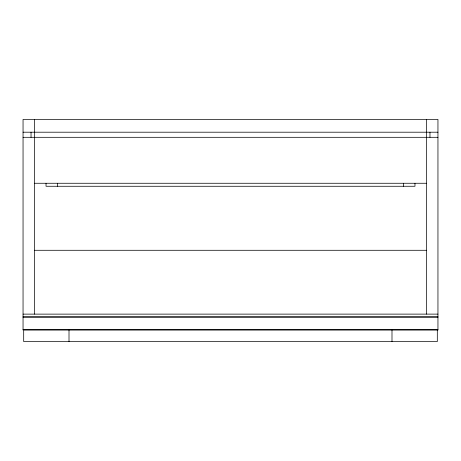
<?xml version="1.0" encoding="UTF-8"?>
<svg xmlns="http://www.w3.org/2000/svg" width="461" height="461" viewBox="0 0 461 461"><rect width="100%" height="100%" fill="white"/><g stroke="black" fill="none" stroke-linecap="round" stroke-linejoin="round"><path stroke-width="0.69" d="M23.05 132.203L437.95 132.203M23.05 137.309L437.95 137.309M34.54 183.265L426.46 183.265M34.54 250.288L426.46 250.288M23.05 314.131L437.95 314.12M23.05 316.672L437.95 316.672M23.05 317.312L437.95 317.312M23.05 329.436L437.95 329.436M437.95 330.076L437.95 119.434L23.05 119.434L23.05 330.076M429.969 132.203L429.969 137.309M426.46 119.434L426.46 314.12M414.969 183.392L414.969 186.267L46.031 186.267L46.031 183.392M403.479 183.392L403.479 186.267M391.994 330.076L391.994 341.566M69.006 330.076L69.006 341.566M57.521 183.392L57.521 186.267M34.54 119.434L34.54 314.12M31.031 132.203L31.031 137.309M437.31 330.076L23.69 330.076L23.69 341.566L437.31 341.566L437.31 330.076"/></g></svg>
